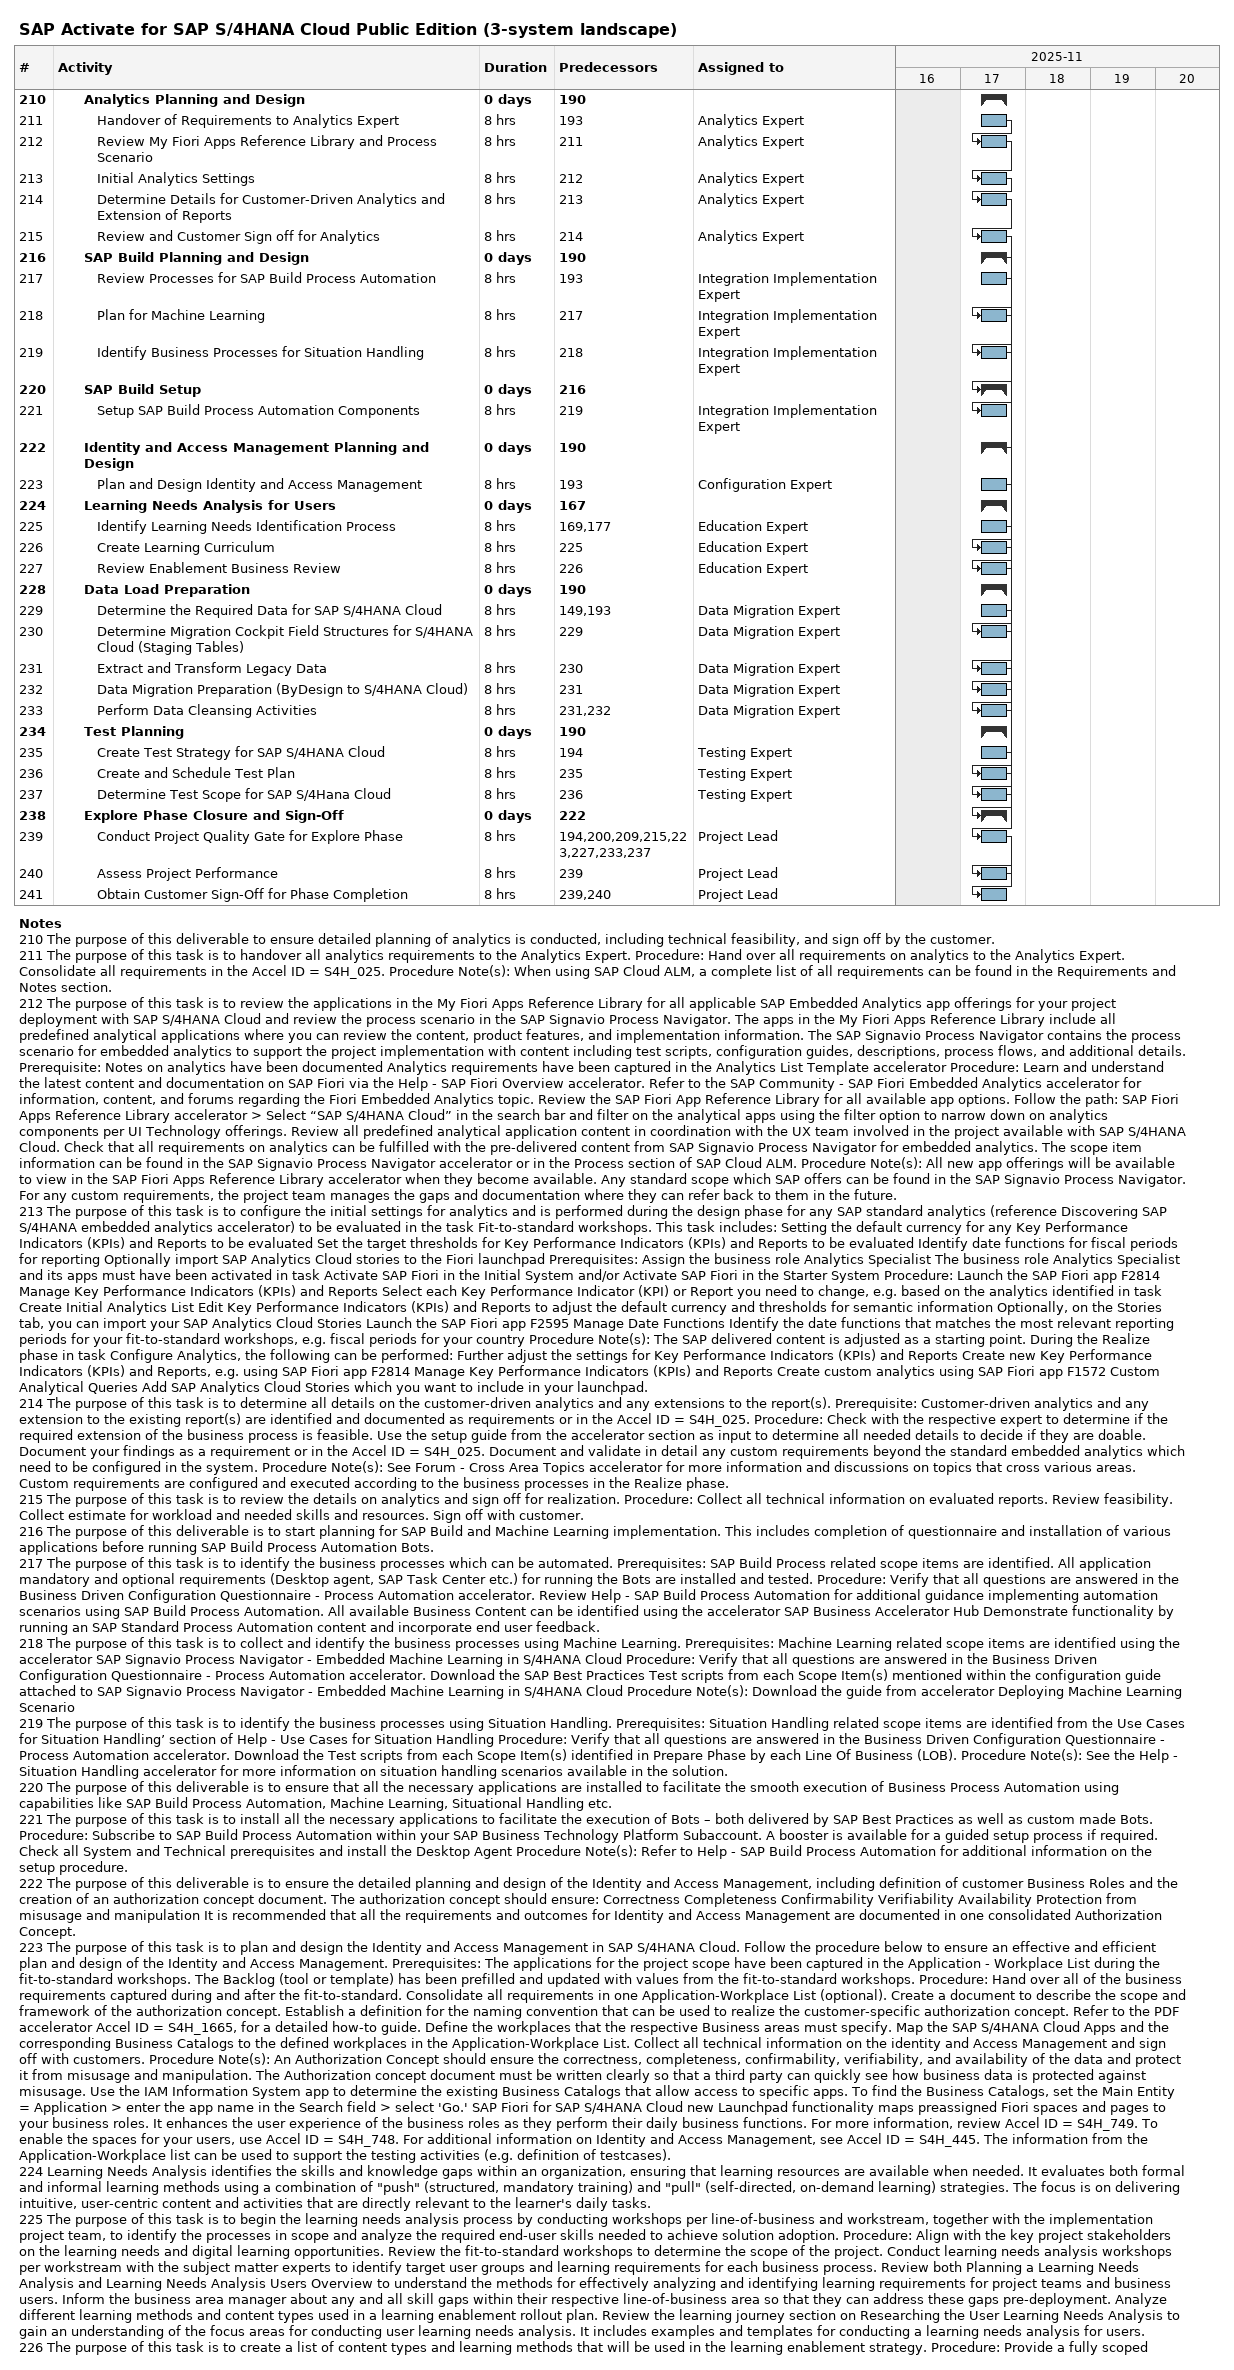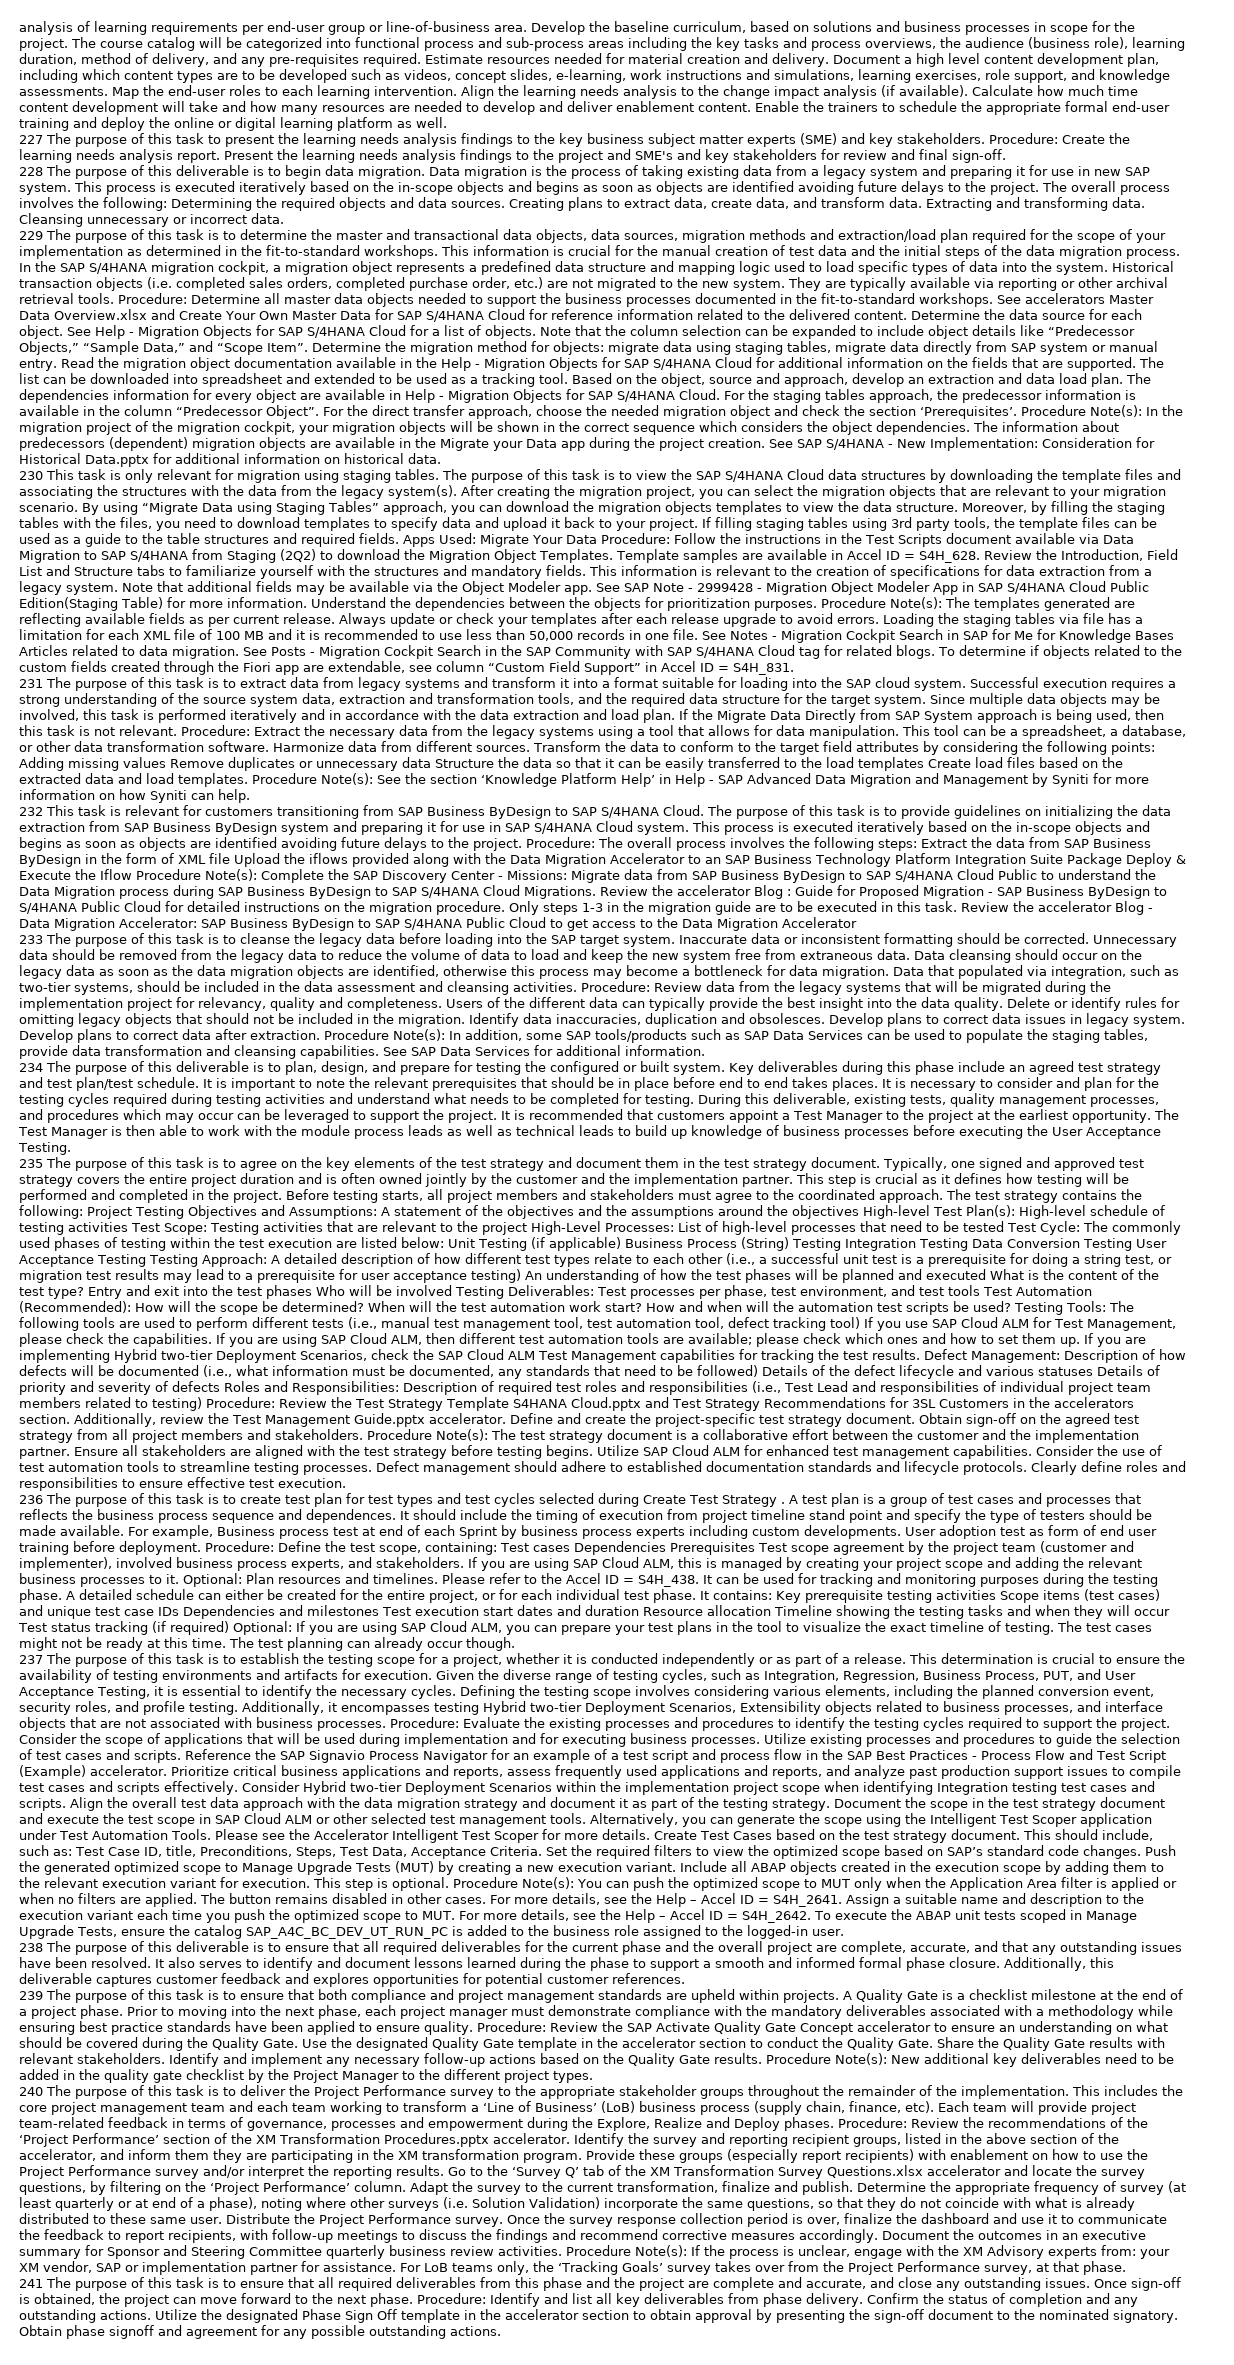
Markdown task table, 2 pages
SAP Activate for SAP S/4HANA Cloud Public Edition (3-system landscape)

| ID | Level | Task | Duration | Start | Finish | Predecessors | Resources |
|---|---|---|---|---|---|---|---|
| 210 | 3 | **Analytics Planning and Design** | 0d | 2025-11-17 | 2025-11-17 | 190 |  |
| 211 | 4 | Handover of Requirements to Analytics Expert | 8h | 2025-11-17 | 2025-11-17 | 193 | Analytics Expert |
| 212 | 4 | Review My Fiori Apps Reference Library and Process Scenario | 8h | 2025-11-17 | 2025-11-17 | 211 | Analytics Expert |
| 213 | 4 | Initial Analytics Settings | 8h | 2025-11-17 | 2025-11-17 | 212 | Analytics Expert |
| 214 | 4 | Determine Details for Customer-Driven Analytics and Extension of Reports | 8h | 2025-11-17 | 2025-11-17 | 213 | Analytics Expert |
| 215 | 4 | Review and Customer Sign off for Analytics | 8h | 2025-11-17 | 2025-11-17 | 214 | Analytics Expert |
| 216 | 3 | **SAP Build Planning and Design** | 0d | 2025-11-17 | 2025-11-17 | 190 |  |
| 217 | 4 | Review Processes for SAP Build Process Automation | 8h | 2025-11-17 | 2025-11-17 | 193 | Integration Implementation Expert |
| 218 | 4 | Plan for Machine Learning | 8h | 2025-11-17 | 2025-11-17 | 217 | Integration Implementation Expert |
| 219 | 4 | Identify Business Processes for Situation Handling | 8h | 2025-11-17 | 2025-11-17 | 218 | Integration Implementation Expert |
| 220 | 3 | **SAP Build Setup** | 0d | 2025-11-17 | 2025-11-17 | 216 |  |
| 221 | 4 | Setup SAP Build Process Automation Components | 8h | 2025-11-17 | 2025-11-17 | 219 | Integration Implementation Expert |
| 222 | 3 | **Identity and Access Management Planning and Design** | 0d | 2025-11-17 | 2025-11-17 | 190 |  |
| 223 | 4 | Plan and Design Identity and Access Management | 8h | 2025-11-17 | 2025-11-17 | 193 | Configuration Expert |
| 224 | 3 | **Learning Needs Analysis for Users** | 0d | 2025-11-17 | 2025-11-17 | 167 |  |
| 225 | 4 | Identify Learning Needs Identification Process | 8h | 2025-11-17 | 2025-11-17 | 169, 177 | Education Expert |
| 226 | 4 | Create Learning Curriculum | 8h | 2025-11-17 | 2025-11-17 | 225 | Education Expert |
| 227 | 4 | Review Enablement Business Review | 8h | 2025-11-17 | 2025-11-17 | 226 | Education Expert |
| 228 | 3 | **Data Load Preparation** | 0d | 2025-11-17 | 2025-11-17 | 190 |  |
| 229 | 4 | Determine the Required Data for SAP S/4HANA Cloud | 8h | 2025-11-17 | 2025-11-17 | 149, 193 | Data Migration Expert |
| 230 | 4 | Determine Migration Cockpit Field Structures for S/4HANA Cloud (Staging Tables) | 8h | 2025-11-17 | 2025-11-17 | 229 | Data Migration Expert |
| 231 | 4 | Extract and Transform Legacy Data | 8h | 2025-11-17 | 2025-11-17 | 230 | Data Migration Expert |
| 232 | 4 | Data Migration Preparation (ByDesign to S/4HANA Cloud) | 8h | 2025-11-17 | 2025-11-17 | 231 | Data Migration Expert |
| 233 | 4 | Perform Data Cleansing Activities | 8h | 2025-11-17 | 2025-11-17 | 231, 232 | Data Migration Expert |
| 234 | 3 | **Test Planning** | 0d | 2025-11-17 | 2025-11-17 | 190 |  |
| 235 | 4 | Create Test Strategy for SAP S/4HANA Cloud | 8h | 2025-11-17 | 2025-11-17 | 194 | Testing Expert |
| 236 | 4 | Create and Schedule Test Plan | 8h | 2025-11-17 | 2025-11-17 | 235 | Testing Expert |
| 237 | 4 | Determine Test Scope for SAP S/4Hana Cloud | 8h | 2025-11-17 | 2025-11-17 | 236 | Testing Expert |
| 238 | 3 | **Explore Phase Closure and Sign-Off** | 0d | 2025-11-17 | 2025-11-17 | 222 |  |
| 239 | 4 | Conduct Project Quality Gate for Explore Phase | 8h | 2025-11-17 | 2025-11-17 | 194, 200, 209, 215, 223, 227, 233, 237 | Project Lead |
| 240 | 4 | Assess Project Performance | 8h | 2025-11-17 | 2025-11-17 | 239 | Project Lead |
| 241 | 4 | Obtain Customer Sign-Off for Phase Completion | 8h | 2025-11-17 | 2025-11-17 | 239, 240 | Project Lead |

Notes
- 210: The purpose of this deliverable to ensure detailed planning of analytics is conducted, including technical feasibility, and sign off by the customer.
- 211: The purpose of this task is to handover all analytics requirements to the Analytics Expert. Procedure: Hand over all requirements on analytics to the Analytics Expert. Consolidate all requirements in the Accel ID = S4H_025. Procedure Note(s): When using SAP Cloud ALM, a complete list of all requirements can be found in the Requirements and Notes section.
- 212: The purpose of this task is to review the applications in the My Fiori Apps Reference Library for all applicable SAP Embedded Analytics app offerings for your project deployment with SAP S/4HANA Cloud and review the process scenario in the SAP Signavio Process Navigator. The apps in the My Fiori Apps Reference Library include all predefined analytical applications where you can review the content, product features, and implementation information. The SAP Signavio Process Navigator contains the process scenario for embedded analytics to support the project implementation with content including test scripts, configuration guides, descriptions, process flows, and additional details. Prerequisite: Notes on analytics have been documented Analytics requirements have been captured in the Analytics List Template accelerator Procedure: Learn and understand the latest content and documentation on SAP Fiori via the Help - SAP Fiori Overview accelerator. Refer to the SAP Community - SAP Fiori Embedded Analytics accelerator for information, content, and forums regarding the Fiori Embedded Analytics topic. Review the SAP Fiori App Reference Library for all available app options. Follow the path: SAP Fiori Apps Reference Library accelerator > Select “SAP S/4HANA Cloud” in the search bar and filter on the analytical apps using the filter option to narrow down on analytics components per UI Technology offerings. Review all predefined analytical application content in coordination with the UX team involved in the project available with SAP S/4HANA Cloud. Check that all requirements on analytics can be fulfilled with the pre-delivered content from SAP Signavio Process Navigator for embedded analytics. The scope item information can be found in the SAP Signavio Process Navigator accelerator or in the Process section of SAP Cloud ALM. Procedure Note(s): All new app offerings will be available to view in the SAP Fiori Apps Reference Library accelerator when they become available. Any standard scope which SAP offers can be found in the SAP Signavio Process Navigator. For any custom requirements, the project team manages the gaps and documentation where they can refer back to them in the future.
- 213: The purpose of this task is to configure the initial settings for analytics and is performed during the design phase for any SAP standard analytics (reference Discovering SAP S/4HANA embedded analytics accelerator) to be evaluated in the task Fit-to-standard workshops. This task includes: Setting the default currency for any Key Performance Indicators (KPIs) and Reports to be evaluated Set the target thresholds for Key Performance Indicators (KPIs) and Reports to be evaluated Identify date functions for fiscal periods for reporting Optionally import SAP Analytics Cloud stories to the Fiori launchpad Prerequisites: Assign the business role Analytics Specialist The business role Analytics Specialist and its apps must have been activated in task Activate SAP Fiori in the Initial System and/or Activate SAP Fiori in the Starter System Procedure: Launch the SAP Fiori app F2814 Manage Key Performance Indicators (KPIs) and Reports Select each Key Performance Indicator (KPI) or Report you need to change, e.g. based on the analytics identified in task Create Initial Analytics List Edit Key Performance Indicators (KPIs) and Reports to adjust the default currency and thresholds for semantic information Optionally, on the Stories tab, you can import your SAP Analytics Cloud Stories Launch the SAP Fiori app F2595 Manage Date Functions Identify the date functions that matches the most relevant reporting periods for your fit-to-standard workshops, e.g. fiscal periods for your country Procedure Note(s): The SAP delivered content is adjusted as a starting point. During the Realize phase in task Configure Analytics, the following can be performed: Further adjust the settings for Key Performance Indicators (KPIs) and Reports Create new Key Performance Indicators (KPIs) and Reports, e.g. using SAP Fiori app F2814 Manage Key Performance Indicators (KPIs) and Reports Create custom analytics using SAP Fiori app F1572 Custom Analytical Queries Add SAP Analytics Cloud Stories which you want to include in your launchpad.
- 214: The purpose of this task is to determine all details on the customer-driven analytics and any extensions to the report(s). Prerequisite: Customer-driven analytics and any extension to the existing report(s) are identified and documented as requirements or in the Accel ID = S4H_025. Procedure: Check with the respective expert to determine if the required extension of the business process is feasible. Use the setup guide from the accelerator section as input to determine all needed details to decide if they are doable. Document your findings as a requirement or in the Accel ID = S4H_025. Document and validate in detail any custom requirements beyond the standard embedded analytics which need to be configured in the system. Procedure Note(s): See Forum - Cross Area Topics accelerator for more information and discussions on topics that cross various areas. Custom requirements are configured and executed according to the business processes in the Realize phase.
- 215: The purpose of this task is to review the details on analytics and sign off for realization. Procedure: Collect all technical information on evaluated reports. Review feasibility. Collect estimate for workload and needed skills and resources. Sign off with customer.
- 216: The purpose of this deliverable is to start planning for SAP Build and Machine Learning implementation. This includes completion of questionnaire and installation of various applications before running SAP Build Process Automation Bots.
- 217: The purpose of this task is to identify the business processes which can be automated. Prerequisites: SAP Build Process related scope items are identified. All application mandatory and optional requirements (Desktop agent, SAP Task Center etc.) for running the Bots are installed and tested. Procedure: Verify that all questions are answered in the Business Driven Configuration Questionnaire - Process Automation accelerator. Review Help - SAP Build Process Automation for additional guidance implementing automation scenarios using SAP Build Process Automation. All available Business Content can be identified using the accelerator SAP Business Accelerator Hub Demonstrate functionality by running an SAP Standard Process Automation content and incorporate end user feedback.
- 218: The purpose of this task is to collect and identify the business processes using Machine Learning. Prerequisites: Machine Learning related scope items are identified using the accelerator SAP Signavio Process Navigator - Embedded Machine Learning in S/4HANA Cloud Procedure: Verify that all questions are answered in the Business Driven Configuration Questionnaire - Process Automation accelerator. Download the SAP Best Practices Test scripts from each Scope Item(s) mentioned within the configuration guide attached to SAP Signavio Process Navigator - Embedded Machine Learning in S/4HANA Cloud Procedure Note(s): Download the guide from accelerator Deploying Machine Learning Scenario
- 219: The purpose of this task is to identify the business processes using Situation Handling. Prerequisites: Situation Handling related scope items are identified from the Use Cases for Situation Handling’ section of Help - Use Cases for Situation Handling Procedure: Verify that all questions are answered in the Business Driven Configuration Questionnaire - Process Automation accelerator. Download the Test scripts from each Scope Item(s) identified in Prepare Phase by each Line Of Business (LOB). Procedure Note(s): See the Help - Situation Handling accelerator for more information on situation handling scenarios available in the solution.
- 220: The purpose of this deliverable is to ensure that all the necessary applications are installed to facilitate the smooth execution of Business Process Automation using capabilities like SAP Build Process Automation, Machine Learning, Situational Handling etc.
- 221: The purpose of this task is to install all the necessary applications to facilitate the execution of Bots – both delivered by SAP Best Practices as well as custom made Bots. Procedure: Subscribe to SAP Build Process Automation within your SAP Business Technology Platform Subaccount. A booster is available for a guided setup process if required. Check all System and Technical prerequisites and install the Desktop Agent Procedure Note(s): Refer to Help - SAP Build Process Automation for additional information on the setup procedure.
- 222: The purpose of this deliverable is to ensure the detailed planning and design of the Identity and Access Management, including definition of customer Business Roles and the creation of an authorization concept document. The authorization concept should ensure: Correctness Completeness Confirmability Verifiability Availability Protection from misusage and manipulation It is recommended that all the requirements and outcomes for Identity and Access Management are documented in one consolidated Authorization Concept.
- 223: The purpose of this task is to plan and design the Identity and Access Management in SAP S/4HANA Cloud. Follow the procedure below to ensure an effective and efficient plan and design of the Identity and Access Management. Prerequisites: The applications for the project scope have been captured in the Application - Workplace List during the fit-to-standard workshops. The Backlog (tool or template) has been prefilled and updated with values from the fit-to-standard workshops. Procedure: Hand over all of the business requirements captured during and after the fit-to-standard. Consolidate all requirements in one Application-Workplace List (optional). Create a document to describe the scope and framework of the authorization concept. Establish a definition for the naming convention that can be used to realize the customer-specific authorization concept. Refer to the PDF accelerator Accel ID = S4H_1665, for a detailed how-to guide. Define the workplaces that the respective Business areas must specify. Map the SAP S/4HANA Cloud Apps and the corresponding Business Catalogs to the defined workplaces in the Application-Workplace List. Collect all technical information on the identity and Access Management and sign off with customers. Procedure Note(s): An Authorization Concept should ensure the correctness, completeness, confirmability, verifiability, and availability of the data and protect it from misusage and manipulation. The Authorization concept document must be written clearly so that a third party can quickly see how business data is protected against misusage. Use the IAM Information System app to determine the existing Business Catalogs that allow access to specific apps. To find the Business Catalogs, set the Main Entity = Application > enter the app name in the Search field > select 'Go.' SAP Fiori for SAP S/4HANA Cloud new Launchpad functionality maps preassigned Fiori spaces and pages to your business roles. It enhances the user experience of the business roles as they perform their daily business functions. For more information, review Accel ID = S4H_749. To enable the spaces for your users, use Accel ID = S4H_748. For additional information on Identity and Access Management, see Accel ID = S4H_445. The information from the Application-Workplace list can be used to support the testing activities (e.g. definition of testcases).
- 224: Learning Needs Analysis identifies the skills and knowledge gaps within an organization, ensuring that learning resources are available when needed. It evaluates both formal and informal learning methods using a combination of "push" (structured, mandatory training) and "pull" (self-directed, on-demand learning) strategies. The focus is on delivering intuitive, user-centric content and activities that are directly relevant to the learner's daily tasks.
- 225: The purpose of this task is to begin the learning needs analysis process by conducting workshops per line-of-business and workstream, together with the implementation project team, to identify the processes in scope and analyze the required end-user skills needed to achieve solution adoption. Procedure: Align with the key project stakeholders on the learning needs and digital learning opportunities. Review the fit-to-standard workshops to determine the scope of the project. Conduct learning needs analysis workshops per workstream with the subject matter experts to identify target user groups and learning requirements for each business process. Review both Planning a Learning Needs Analysis and Learning Needs Analysis Users Overview to understand the methods for effectively analyzing and identifying learning requirements for project teams and business users. Inform the business area manager about any and all skill gaps within their respective line-of-business area so that they can address these gaps pre-deployment. Analyze different learning methods and content types used in a learning enablement rollout plan. Review the learning journey section on Researching the User Learning Needs Analysis to gain an understanding of the focus areas for conducting user learning needs analysis. It includes examples and templates for conducting a learning needs analysis for users.
- 226: The purpose of this task is to create a list of content types and learning methods that will be used in the learning enablement strategy. Procedure: Provide a fully scoped analysis of learning requirements per end-user group or line-of-business area. Develop the baseline curriculum, based on solutions and business processes in scope for the project. The course catalog will be categorized into functional process and sub-process areas including the key tasks and process overviews, the audience (business role), learning duration, method of delivery, and any pre-requisites required. Estimate resources needed for material creation and delivery. Document a high level content development plan, including which content types are to be developed such as videos, concept slides, e-learning, work instructions and simulations, learning exercises, role support, and knowledge assessments. Map the end-user roles to each learning intervention. Align the learning needs analysis to the change impact analysis (if available). Calculate how much time content development will take and how many resources are needed to develop and deliver enablement content. Enable the trainers to schedule the appropriate formal end-user training and deploy the online or digital learning platform as well.
- 227: The purpose of this task to present the learning needs analysis findings to the key business subject matter experts (SME) and key stakeholders. Procedure: Create the learning needs analysis report. Present the learning needs analysis findings to the project and SME's and key stakeholders for review and final sign-off.
- 228: The purpose of this deliverable is to begin data migration. Data migration is the process of taking existing data from a legacy system and preparing it for use in new SAP system. This process is executed iteratively based on the in-scope objects and begins as soon as objects are identified avoiding future delays to the project. The overall process involves the following: Determining the required objects and data sources. Creating plans to extract data, create data, and transform data. Extracting and transforming data. Cleansing unnecessary or incorrect data.
- 229: The purpose of this task is to determine the master and transactional data objects, data sources, migration methods and extraction/load plan required for the scope of your implementation as determined in the fit-to-standard workshops. This information is crucial for the manual creation of test data and the initial steps of the data migration process. In the SAP S/4HANA migration cockpit, a migration object represents a predefined data structure and mapping logic used to load specific types of data into the system. Historical transaction objects (i.e. completed sales orders, completed purchase order, etc.) are not migrated to the new system. They are typically available via reporting or other archival retrieval tools. Procedure: Determine all master data objects needed to support the business processes documented in the fit-to-standard workshops. See accelerators Master Data Overview.xlsx and Create Your Own Master Data for SAP S/4HANA Cloud for reference information related to the delivered content. Determine the data source for each object. See Help - Migration Objects for SAP S/4HANA Cloud for a list of objects. Note that the column selection can be expanded to include object details like “Predecessor Objects,” “Sample Data,” and “Scope Item”. Determine the migration method for objects: migrate data using staging tables, migrate data directly from SAP system or manual entry. Read the migration object documentation available in the Help - Migration Objects for SAP S/4HANA Cloud for additional information on the fields that are supported. The list can be downloaded into spreadsheet and extended to be used as a tracking tool. Based on the object, source and approach, develop an extraction and data load plan. The dependencies information for every object are available in Help - Migration Objects for SAP S/4HANA Cloud. For the staging tables approach, the predecessor information is available in the column “Predecessor Object”. For the direct transfer approach, choose the needed migration object and check the section ‘Prerequisites’. Procedure Note(s): In the migration project of the migration cockpit, your migration objects will be shown in the correct sequence which considers the object dependencies. The information about predecessors (dependent) migration objects are available in the Migrate your Data app during the project creation. See SAP S/4HANA - New Implementation: Consideration for Historical Data.pptx for additional information on historical data.
- 230: This task is only relevant for migration using staging tables. The purpose of this task is to view the SAP S/4HANA Cloud data structures by downloading the template files and associating the structures with the data from the legacy system(s). After creating the migration project, you can select the migration objects that are relevant to your migration scenario. By using “Migrate Data using Staging Tables” approach, you can download the migration objects templates to view the data structure. Moreover, by filling the staging tables with the files, you need to download templates to specify data and upload it back to your project. If filling staging tables using 3rd party tools, the template files can be used as a guide to the table structures and required fields. Apps Used: Migrate Your Data Procedure: Follow the instructions in the Test Scripts document available via Data Migration to SAP S/4HANA from Staging (2Q2) to download the Migration Object Templates. Template samples are available in Accel ID = S4H_628. Review the Introduction, Field List and Structure tabs to familiarize yourself with the structures and mandatory fields. This information is relevant to the creation of specifications for data extraction from a legacy system. Note that additional fields may be available via the Object Modeler app. See SAP Note - 2999428 - Migration Object Modeler App in SAP S/4HANA Cloud Public Edition(Staging Table) for more information. Understand the dependencies between the objects for prioritization purposes. Procedure Note(s): The templates generated are reflecting available fields as per current release. Always update or check your templates after each release upgrade to avoid errors. Loading the staging tables via file has a limitation for each XML file of 100 MB and it is recommended to use less than 50,000 records in one file. See Notes - Migration Cockpit Search in SAP for Me for Knowledge Bases Articles related to data migration. See Posts - Migration Cockpit Search in the SAP Community with SAP S/4HANA Cloud tag for related blogs. To determine if objects related to the custom fields created through the Fiori app are extendable, see column “Custom Field Support” in Accel ID = S4H_831.
- 231: The purpose of this task is to extract data from legacy systems and transform it into a format suitable for loading into the SAP cloud system. Successful execution requires a strong understanding of the source system data, extraction and transformation tools, and the required data structure for the target system. Since multiple data objects may be involved, this task is performed iteratively and in accordance with the data extraction and load plan. If the Migrate Data Directly from SAP System approach is being used, then this task is not relevant. Procedure: Extract the necessary data from the legacy systems using a tool that allows for data manipulation. This tool can be a spreadsheet, a database, or other data transformation software. Harmonize data from different sources. Transform the data to conform to the target field attributes by considering the following points: Adding missing values Remove duplicates or unnecessary data Structure the data so that it can be easily transferred to the load templates Create load files based on the extracted data and load templates. Procedure Note(s): See the section ‘Knowledge Platform Help’ in Help - SAP Advanced Data Migration and Management by Syniti for more information on how Syniti can help.
- 232: This task is relevant for customers transitioning from SAP Business ByDesign to SAP S/4HANA Cloud. The purpose of this task is to provide guidelines on initializing the data extraction from SAP Business ByDesign system and preparing it for use in SAP S/4HANA Cloud system. This process is executed iteratively based on the in-scope objects and begins as soon as objects are identified avoiding future delays to the project. Procedure: The overall process involves the following steps: Extract the data from SAP Business ByDesign in the form of XML file Upload the iflows provided along with the Data Migration Accelerator to an SAP Business Technology Platform Integration Suite Package Deploy & Execute the Iflow Procedure Note(s): Complete the SAP Discovery Center - Missions: Migrate data from SAP Business ByDesign to SAP S/4HANA Cloud Public to understand the Data Migration process during SAP Business ByDesign to SAP S/4HANA Cloud Migrations. Review the accelerator Blog : Guide for Proposed Migration - SAP Business ByDesign to S/4HANA Public Cloud for detailed instructions on the migration procedure. Only steps 1-3 in the migration guide are to be executed in this task. Review the accelerator Blog - Data Migration Accelerator: SAP Business ByDesign to SAP S/4HANA Public Cloud to get access to the Data Migration Accelerator
- 233: The purpose of this task is to cleanse the legacy data before loading into the SAP target system. Inaccurate data or inconsistent formatting should be corrected. Unnecessary data should be removed from the legacy data to reduce the volume of data to load and keep the new system free from extraneous data. Data cleansing should occur on the legacy data as soon as the data migration objects are identified, otherwise this process may become a bottleneck for data migration. Data that populated via integration, such as two-tier systems, should be included in the data assessment and cleansing activities. Procedure: Review data from the legacy systems that will be migrated during the implementation project for relevancy, quality and completeness. Users of the different data can typically provide the best insight into the data quality. Delete or identify rules for omitting legacy objects that should not be included in the migration. Identify data inaccuracies, duplication and obsolesces. Develop plans to correct data issues in legacy system. Develop plans to correct data after extraction. Procedure Note(s): In addition, some SAP tools/products such as SAP Data Services can be used to populate the staging tables, provide data transformation and cleansing capabilities. See SAP Data Services for additional information.
- 234: The purpose of this deliverable is to plan, design, and prepare for testing the configured or built system. Key deliverables during this phase include an agreed test strategy and test plan/test schedule. It is important to note the relevant prerequisites that should be in place before end to end takes places. It is necessary to consider and plan for the testing cycles required during testing activities and understand what needs to be completed for testing. During this deliverable, existing tests, quality management processes, and procedures which may occur can be leveraged to support the project. It is recommended that customers appoint a Test Manager to the project at the earliest opportunity. The Test Manager is then able to work with the module process leads as well as technical leads to build up knowledge of business processes before executing the User Acceptance Testing.
- 235: The purpose of this task is to agree on the key elements of the test strategy and document them in the test strategy document. Typically, one signed and approved test strategy covers the entire project duration and is often owned jointly by the customer and the implementation partner. This step is crucial as it defines how testing will be performed and completed in the project. Before testing starts, all project members and stakeholders must agree to the coordinated approach. The test strategy contains the following: Project Testing Objectives and Assumptions: A statement of the objectives and the assumptions around the objectives High-level Test Plan(s): High-level schedule of testing activities Test Scope: Testing activities that are relevant to the project High-Level Processes: List of high-level processes that need to be tested Test Cycle: The commonly used phases of testing within the test execution are listed below: Unit Testing (if applicable) Business Process (String) Testing Integration Testing Data Conversion Testing User Acceptance Testing Testing Approach: A detailed description of how different test types relate to each other (i.e., a successful unit test is a prerequisite for doing a string test, or migration test results may lead to a prerequisite for user acceptance testing) An understanding of how the test phases will be planned and executed What is the content of the test type? Entry and exit into the test phases Who will be involved Testing Deliverables: Test processes per phase, test environment, and test tools Test Automation (Recommended): How will the scope be determined? When will the test automation work start? How and when will the automation test scripts be used? Testing Tools: The following tools are used to perform different tests (i.e., manual test management tool, test automation tool, defect tracking tool) If you use SAP Cloud ALM for Test Management, please check the capabilities. If you are using SAP Cloud ALM, then different test automation tools are available; please check which ones and how to set them up. If you are implementing Hybrid two-tier Deployment Scenarios, check the SAP Cloud ALM Test Management capabilities for tracking the test results. Defect Management: Description of how defects will be documented (i.e., what information must be documented, any standards that need to be followed) Details of the defect lifecycle and various statuses Details of priority and severity of defects Roles and Responsibilities: Description of required test roles and responsibilities (i.e., Test Lead and responsibilities of individual project team members related to testing) Procedure: Review the Test Strategy Template S4HANA Cloud.pptx and Test Strategy Recommendations for 3SL Customers in the accelerators section. Additionally, review the Test Management Guide.pptx accelerator. Define and create the project-specific test strategy document. Obtain sign-off on the agreed test strategy from all project members and stakeholders. Procedure Note(s): The test strategy document is a collaborative effort between the customer and the implementation partner. Ensure all stakeholders are aligned with the test strategy before testing begins. Utilize SAP Cloud ALM for enhanced test management capabilities. Consider the use of test automation tools to streamline testing processes. Defect management should adhere to established documentation standards and lifecycle protocols. Clearly define roles and responsibilities to ensure effective test execution.
- 236: The purpose of this task is to create test plan for test types and test cycles selected during Create Test Strategy . A test plan is a group of test cases and processes that reflects the business process sequence and dependences. It should include the timing of execution from project timeline stand point and specify the type of testers should be made available. For example, Business process test at end of each Sprint by business process experts including custom developments. User adoption test as form of end user training before deployment. Procedure: Define the test scope, containing: Test cases Dependencies Prerequisites Test scope agreement by the project team (customer and implementer), involved business process experts, and stakeholders. If you are using SAP Cloud ALM, this is managed by creating your project scope and adding the relevant business processes to it. Optional: Plan resources and timelines. Please refer to the Accel ID = S4H_438. It can be used for tracking and monitoring purposes during the testing phase. A detailed schedule can either be created for the entire project, or for each individual test phase. It contains: Key prerequisite testing activities Scope items (test cases) and unique test case IDs Dependencies and milestones Test execution start dates and duration Resource allocation Timeline showing the testing tasks and when they will occur Test status tracking (if required) Optional: If you are using SAP Cloud ALM, you can prepare your test plans in the tool to visualize the exact timeline of testing. The test cases might not be ready at this time. The test planning can already occur though.
- 237: The purpose of this task is to establish the testing scope for a project, whether it is conducted independently or as part of a release. This determination is crucial to ensure the availability of testing environments and artifacts for execution. Given the diverse range of testing cycles, such as Integration, Regression, Business Process, PUT, and User Acceptance Testing, it is essential to identify the necessary cycles. Defining the testing scope involves considering various elements, including the planned conversion event, security roles, and profile testing. Additionally, it encompasses testing Hybrid two-tier Deployment Scenarios, Extensibility objects related to business processes, and interface objects that are not associated with business processes. Procedure: Evaluate the existing processes and procedures to identify the testing cycles required to support the project. Consider the scope of applications that will be used during implementation and for executing business processes. Utilize existing processes and procedures to guide the selection of test cases and scripts. Reference the SAP Signavio Process Navigator for an example of a test script and process flow in the SAP Best Practices - Process Flow and Test Script (Example) accelerator. Prioritize critical business applications and reports, assess frequently used applications and reports, and analyze past production support issues to compile test cases and scripts effectively. Consider Hybrid two-tier Deployment Scenarios within the implementation project scope when identifying Integration testing test cases and scripts. Align the overall test data approach with the data migration strategy and document it as part of the testing strategy. Document the scope in the test strategy document and execute the test scope in SAP Cloud ALM or other selected test management tools. Alternatively, you can generate the scope using the Intelligent Test Scoper application under Test Automation Tools. Please see the Accelerator Intelligent Test Scoper for more details. Create Test Cases based on the test strategy document. This should include, such as: Test Case ID, title, Preconditions, Steps, Test Data, Acceptance Criteria. Set the required filters to view the optimized scope based on SAP’s standard code changes. Push the generated optimized scope to Manage Upgrade Tests (MUT) by creating a new execution variant. Include all ABAP objects created in the execution scope by adding them to the relevant execution variant for execution. This step is optional. Procedure Note(s): You can push the optimized scope to MUT only when the Application Area filter is applied or when no filters are applied. The button remains disabled in other cases. For more details, see the Help – Accel ID = S4H_2641. Assign a suitable name and description to the execution variant each time you push the optimized scope to MUT. For more details, see the Help – Accel ID = S4H_2642. To execute the ABAP unit tests scoped in Manage Upgrade Tests, ensure the catalog SAP_A4C_BC_DEV_UT_RUN_PC is added to the business role assigned to the logged-in user.
- 238: The purpose of this deliverable is to ensure that all required deliverables for the current phase and the overall project are complete, accurate, and that any outstanding issues have been resolved. It also serves to identify and document lessons learned during the phase to support a smooth and informed formal phase closure. Additionally, this deliverable captures customer feedback and explores opportunities for potential customer references.
- 239: The purpose of this task is to ensure that both compliance and project management standards are upheld within projects. A Quality Gate is a checklist milestone at the end of a project phase. Prior to moving into the next phase, each project manager must demonstrate compliance with the mandatory deliverables associated with a methodology while ensuring best practice standards have been applied to ensure quality. Procedure: Review the SAP Activate Quality Gate Concept accelerator to ensure an understanding on what should be covered during the Quality Gate. Use the designated Quality Gate template in the accelerator section to conduct the Quality Gate. Share the Quality Gate results with relevant stakeholders. Identify and implement any necessary follow-up actions based on the Quality Gate results. Procedure Note(s): New additional key deliverables need to be added in the quality gate checklist by the Project Manager to the different project types.
- 240: The purpose of this task is to deliver the Project Performance survey to the appropriate stakeholder groups throughout the remainder of the implementation. This includes the core project management team and each team working to transform a ‘Line of Business’ (LoB) business process (supply chain, finance, etc). Each team will provide project team-related feedback in terms of governance, processes and empowerment during the Explore, Realize and Deploy phases. Procedure: Review the recommendations of the ‘Project Performance’ section of the XM Transformation Procedures.pptx accelerator. Identify the survey and reporting recipient groups, listed in the above section of the accelerator, and inform them they are participating in the XM transformation program. Provide these groups (especially report recipients) with enablement on how to use the Project Performance survey and/or interpret the reporting results. Go to the ‘Survey Q’ tab of the XM Transformation Survey Questions.xlsx accelerator and locate the survey questions, by filtering on the ‘Project Performance’ column. Adapt the survey to the current transformation, finalize and publish. Determine the appropriate frequency of survey (at least quarterly or at end of a phase), noting where other surveys (i.e. Solution Validation) incorporate the same questions, so that they do not coincide with what is already distributed to these same user. Distribute the Project Performance survey. Once the survey response collection period is over, finalize the dashboard and use it to communicate the feedback to report recipients, with follow-up meetings to discuss the findings and recommend corrective measures accordingly. Document the outcomes in an executive summary for Sponsor and Steering Committee quarterly business review activities. Procedure Note(s): If the process is unclear, engage with the XM Advisory experts from: your XM vendor, SAP or implementation partner for assistance. For LoB teams only, the ‘Tracking Goals’ survey takes over from the Project Performance survey, at that phase.
- 241: The purpose of this task is to ensure that all required deliverables from this phase and the project are complete and accurate, and close any outstanding issues. Once sign-off is obtained, the project can move forward to the next phase. Procedure: Identify and list all key deliverables from phase delivery. Confirm the status of completion and any outstanding actions. Utilize the designated Phase Sign Off template in the accelerator section to obtain approval by presenting the sign-off document to the nominated signatory. Obtain phase signoff and agreement for any possible outstanding actions.
